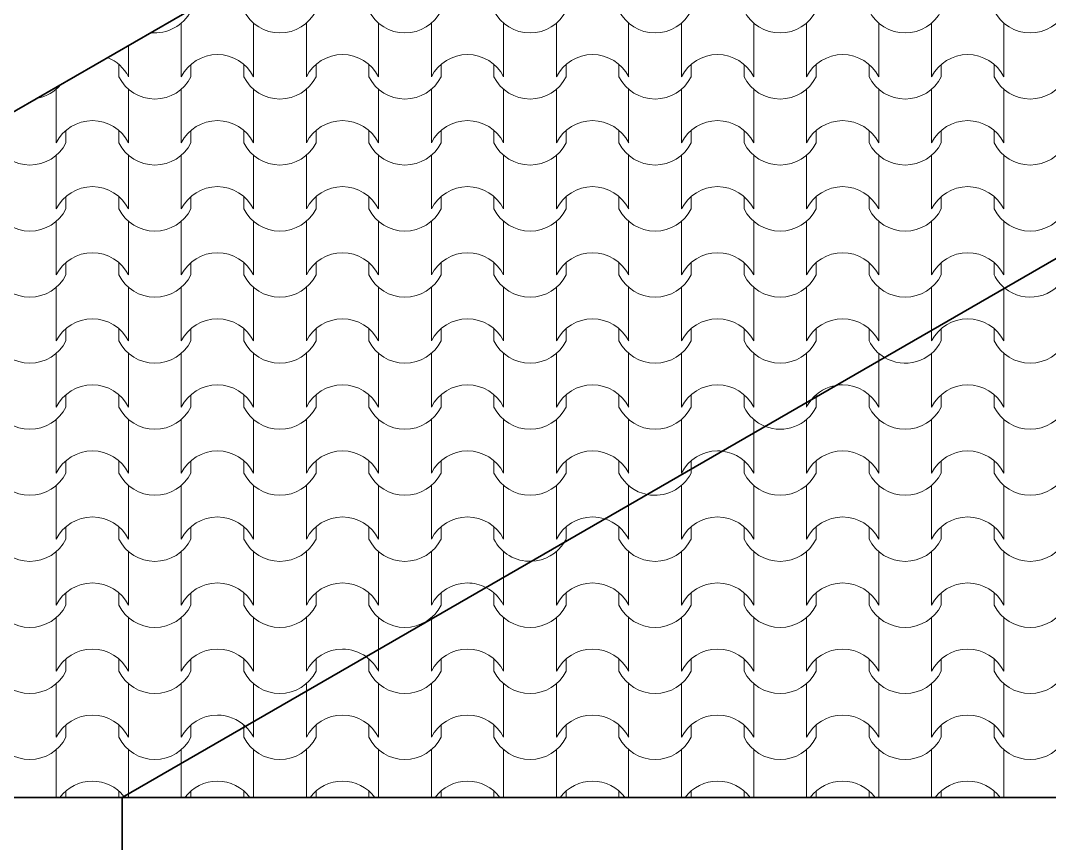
# Model space of a CAD drawing. Header units: millimetres. Extents: x 102766 to 172228, y -127504 to -81044.
# Drawn here: x 107370 to 109711, y -100577 to -98704 of the extents above; entities that cross this region are included whole.
import ezdxf

# ---------------------------------------------------------------- set-up
doc = ezdxf.new("R2010")
doc.units = ezdxf.units.MM
doc.header["$MEASUREMENT"] = 0
doc.layers.add('2D Drafting - General_Pen_No__105', color=7, linetype='Continuous', lineweight=13, true_color=0xcae6ff)
doc.layers.add('2D Drafting - General_Pen_No__82', color=7, linetype='Continuous', lineweight=20, true_color=0xaaaaaa)
doc.layers.add('Shell - Roof_Pen_No__21', color=7, linetype='Continuous', lineweight=35)

# ---------------------------------------------------------------- blocks, each defined once
blk = doc.blocks.new('*X2')
at = {"layer": '2D Drafting - General_Pen_No__82', "linetype": 'Continuous'}
for p, q in [((109606.9, -99314), (109606.9, -99372.2)), ((109606.9, -99372.2), (109606.9, -99433.1)), ((109464.7, -99405.1), (109464.7, -99433.1)), ((109584.9, -99405.1), (109584.9, -99433.1)), ((109442.7, -99408.8), (109442.7, -99433.1)), ((109442.7, -99461.5), (109442.7, -99522.5)), ((109606.9, -99461.5), (109606.9, -99522.5)), ((109322.4, -99478.2), (109322.4, -99522.5)), ((109322.4, -99522.5), (109322.4, -99583.5)), ((109442.7, -99522.5), (109442.7, -99583.5)), ((109606.9, -99522.5), (109606.9, -99583.5)), ((109180.2, -99560.3), (109180.2, -99583.5)), ((109300.4, -99555.4), (109300.4, -99583.5)), ((109464.7, -99555.4), (109464.7, -99583.5)), ((109584.9, -99555.4), (109584.9, -99583.5)), ((109158.2, -99573), (109158.2, -99583.5)), ((109158.2, -99611.9), (109158.2, -99672.8)), ((109322.4, -99611.9), (109322.4, -99672.8)), ((109442.7, -99611.9), (109442.7, -99672.8)), ((109606.9, -99611.9), (109606.9, -99672.8)), ((109038, -99642.5), (109038, -99672.8)), ((109038, -99672.8), (109038, -99733.8)), ((109158.2, -99672.8), (109158.2, -99733.8)), ((109322.4, -99672.8), (109322.4, -99733.8)), ((109442.7, -99672.8), (109442.7, -99733.8)), ((109606.9, -99672.8), (109606.9, -99733.8)), ((109016, -99705.8), (109016, -99733.8)), ((109180.2, -99705.8), (109180.2, -99733.8)), ((109300.4, -99705.8), (109300.4, -99733.8)), ((109464.7, -99705.8), (109464.7, -99733.8)), ((109584.9, -99705.8), (109584.9, -99733.8)), ((108895.7, -99724.6), (108895.7, -99733.8)), ((108873.7, -99762.2), (108873.7, -99823.2)), ((109038, -99762.2), (109038, -99823.2)), ((109158.2, -99762.2), (109158.2, -99823.2)), ((109322.4, -99762.2), (109322.4, -99823.2)), ((109442.7, -99762.2), (109442.7, -99823.2)), ((109606.9, -99762.2), (109606.9, -99823.2)), ((108753.5, -99806.7), (108753.5, -99823.2)), ((108753.5, -99823.2), (108753.5, -99884.1)), ((108873.7, -99823.2), (108873.7, -99884.1)), ((109038, -99823.2), (109038, -99884.1)), ((109158.2, -99823.2), (109158.2, -99884.1)), ((109322.4, -99823.2), (109322.4, -99884.1)), ((109442.7, -99823.2), (109442.7, -99884.1)), ((109606.9, -99823.2), (109606.9, -99884.1)), ((108731.5, -99856.1), (108731.5, -99884.1)), ((108895.7, -99856.1), (108895.7, -99884.1)), ((109016, -99856.1), (109016, -99884.1)), ((109180.2, -99856.1), (109180.2, -99884.1)), ((109300.4, -99856.1), (109300.4, -99884.1)), ((109464.7, -99856.1), (109464.7, -99884.1)), ((109584.9, -99856.1), (109584.9, -99884.1)), ((108589.2, -99912.5), (108589.2, -99973.5)), ((108753.5, -99912.5), (108753.5, -99973.5)), ((108873.7, -99912.5), (108873.7, -99973.5)), ((109038, -99912.5), (109038, -99973.5)), ((109158.2, -99912.5), (109158.2, -99973.5)), ((109322.4, -99912.5), (109322.4, -99973.5)), ((109442.7, -99912.5), (109442.7, -99973.5)), ((109606.9, -99912.5), (109606.9, -99973.5)), ((108469, -99971), (108469, -99973.5)), ((108469, -99973.5), (108469, -100034.5)), ((108589.2, -99973.5), (108589.2, -100034.5)), ((108753.5, -99973.5), (108753.5, -100034.5)), ((108873.7, -99973.5), (108873.7, -100034.5)), ((109038, -99973.5), (109038, -100034.5)), ((109158.2, -99973.5), (109158.2, -100034.5)), ((109322.4, -99973.5), (109322.4, -100034.5)), ((109442.7, -99973.5), (109442.7, -100034.5)), ((109606.9, -99973.5), (109606.9, -100034.5)), ((108447, -100006.4), (108447, -100034.5)), ((108611.2, -100006.4), (108611.2, -100034.5)), ((108731.5, -100006.4), (108731.5, -100034.5)), ((108895.7, -100006.4), (108895.7, -100034.5)), ((109016, -100006.4), (109016, -100034.5)), ((109180.2, -100006.4), (109180.2, -100034.5)), ((109300.4, -100006.4), (109300.4, -100034.5)), ((109464.7, -100006.4), (109464.7, -100034.5)), ((109584.9, -100006.4), (109584.9, -100034.5)), ((108304.8, -100065.8), (108304.8, -100123.8)), ((108469, -100062.9), (108469, -100123.8)), ((108589.2, -100062.9), (108589.2, -100123.8)), ((108753.5, -100062.9), (108753.5, -100123.8)), ((108873.7, -100062.9), (108873.7, -100123.8)), ((109038, -100062.9), (109038, -100123.8)), ((109158.2, -100062.9), (109158.2, -100123.8)), ((109322.4, -100062.9), (109322.4, -100123.8)), ((109442.7, -100062.9), (109442.7, -100123.8)), ((109606.9, -100062.9), (109606.9, -100123.8)), ((108304.8, -100123.8), (108304.8, -100184.8)), ((108469, -100123.8), (108469, -100184.8)), ((108589.2, -100123.8), (108589.2, -100184.8)), ((108753.5, -100123.8), (108753.5, -100184.8)), ((108873.7, -100123.8), (108873.7, -100184.8)), ((109038, -100123.8), (109038, -100184.8)), ((109158.2, -100123.8), (109158.2, -100184.8)), ((109322.4, -100123.8), (109322.4, -100184.8)), ((109442.7, -100123.8), (109442.7, -100184.8)), ((109606.9, -100123.8), (109606.9, -100184.8)), ((108184.5, -100135.2), (108184.5, -100184.8)), ((108162.5, -100156.8), (108162.5, -100184.8)), ((108326.8, -100156.8), (108326.8, -100184.8)), ((108447, -100156.8), (108447, -100184.8)), ((108611.2, -100156.8), (108611.2, -100184.8)), ((108731.5, -100156.8), (108731.5, -100184.8)), ((108895.7, -100156.8), (108895.7, -100184.8)), ((109016, -100156.8), (109016, -100184.8)), ((109180.2, -100156.8), (109180.2, -100184.8)), ((109300.4, -100156.8), (109300.4, -100184.8)), ((109464.7, -100156.8), (109464.7, -100184.8)), ((109584.9, -100156.8), (109584.9, -100184.8)), ((108184.5, -100213.2), (108184.5, -100274.2)), ((108304.8, -100213.2), (108304.8, -100274.2)), ((108469, -100213.2), (108469, -100274.2)), ((108589.2, -100213.2), (108589.2, -100274.2)), ((108753.5, -100213.2), (108753.5, -100274.2)), ((108873.7, -100213.2), (108873.7, -100274.2)), ((109038, -100213.2), (109038, -100274.2)), ((109158.2, -100213.2), (109158.2, -100274.2)), ((109322.4, -100213.2), (109322.4, -100274.2)), ((109442.7, -100213.2), (109442.7, -100274.2)), ((109606.9, -100213.2), (109606.9, -100274.2)), ((108020.3, -100230), (108020.3, -100274.2)), ((108020.3, -100274.2), (108020.3, -100335.1)), ((108184.5, -100274.2), (108184.5, -100335.1)), ((108304.8, -100274.2), (108304.8, -100335.1)), ((108469, -100274.2), (108469, -100335.1)), ((108589.2, -100274.2), (108589.2, -100335.1)), ((108753.5, -100274.2), (108753.5, -100335.1)), ((108873.7, -100274.2), (108873.7, -100335.1)), ((109038, -100274.2), (109038, -100335.1)), ((109158.2, -100274.2), (109158.2, -100335.1)), ((109322.4, -100274.2), (109322.4, -100335.1)), ((109442.7, -100274.2), (109442.7, -100335.1)), ((109606.9, -100274.2), (109606.9, -100335.1)), ((107878, -100312.1), (107878, -100335.1)), ((107900, -100299.4), (107900, -100335.1)), ((108042.3, -100307.1), (108042.3, -100335.1)), ((108162.5, -100307.1), (108162.5, -100335.1)), ((108326.8, -100307.1), (108326.8, -100335.1)), ((108447, -100307.1), (108447, -100335.1)), ((108611.2, -100307.1), (108611.2, -100335.1)), ((108731.5, -100307.1), (108731.5, -100335.1)), ((108895.7, -100307.1), (108895.7, -100335.1)), ((109016, -100307.1), (109016, -100335.1)), ((109180.2, -100307.1), (109180.2, -100335.1)), ((109300.4, -100307.1), (109300.4, -100335.1)), ((109464.7, -100307.1), (109464.7, -100335.1)), ((109584.9, -100307.1), (109584.9, -100335.1)), ((107900, -100363.5), (107900, -100424.5)), ((108020.3, -100363.5), (108020.3, -100424.5)), ((108184.5, -100363.5), (108184.5, -100424.5)), ((108304.8, -100363.5), (108304.8, -100424.5)), ((108469, -100363.5), (108469, -100424.5)), ((108589.2, -100363.5), (108589.2, -100424.5)), ((108753.5, -100363.5), (108753.5, -100424.5)), ((108873.7, -100363.5), (108873.7, -100424.5)), ((109038, -100363.5), (109038, -100424.5)), ((109158.2, -100363.5), (109158.2, -100424.5)), ((109322.4, -100363.5), (109322.4, -100424.5)), ((109442.7, -100363.5), (109442.7, -100424.5)), ((109606.9, -100363.5), (109606.9, -100424.5)), ((107735.8, -100394.3), (107735.8, -100424.5)), ((107735.8, -100424.5), (107735.8, -100472.1)), ((107900, -100424.5), (107900, -100472.1)), ((108020.3, -100424.5), (108020.3, -100472.1)), ((108184.5, -100424.5), (108184.5, -100472.1)), ((108304.8, -100424.5), (108304.8, -100472.1)), ((108469, -100424.5), (108469, -100472.1)), ((108589.2, -100424.5), (108589.2, -100472.1)), ((108753.5, -100424.5), (108753.5, -100472.1)), ((108873.7, -100424.5), (108873.7, -100472.1)), ((109038, -100424.5), (109038, -100472.1)), ((109158.2, -100424.5), (109158.2, -100472.1)), ((109322.4, -100424.5), (109322.4, -100472.1)), ((109442.7, -100424.5), (109442.7, -100472.1)), ((109606.9, -100424.5), (109606.9, -100472.1)), ((107757.8, -100457.4), (107757.8, -100472.1)), ((107878, -100457.4), (107878, -100472.1)), ((108042.3, -100457.4), (108042.3, -100472.1)), ((108162.5, -100457.4), (108162.5, -100472.1)), ((108326.8, -100457.4), (108326.8, -100472.1)), ((108447, -100457.4), (108447, -100472.1)), ((108611.2, -100457.4), (108611.2, -100472.1)), ((108731.5, -100457.4), (108731.5, -100472.1)), ((108895.7, -100457.4), (108895.7, -100472.1)), ((109016, -100457.4), (109016, -100472.1)), ((109180.2, -100457.4), (109180.2, -100472.1)), ((109300.4, -100457.4), (109300.4, -100472.1)), ((109464.7, -100457.4), (109464.7, -100472.1)), ((109584.9, -100457.4), (109584.9, -100472.1)), ((107615.6, -100463.7), (107615.6, -100472.1))]:
    blk.add_line(p, q, dxfattribs=at)
for centre, radius, start, end in [((109667, -99241.5), 91.9, 230.8546, 333.2956), ((109525.1, -99475.1), 92.5, 90.1705, 153.0115), ((109524.5, -99475.1), 92.5, 26.9885, 89.8295), ((109382.6, -99391.8), 91.9, 239.1453, 333.2956), ((109667, -99391.8), 91.9, 206.7044, 333.2956), ((109240.6, -99625.4), 92.5, 90.1705, 99.4064), ((109240, -99625.4), 92.5, 26.9885, 89.8295), ((109525.1, -99625.4), 92.5, 90.1705, 153.0115), ((109524.5, -99625.4), 92.5, 26.9885, 89.8295), ((109240.6, -99625.4), 92.5, 140.5936, 153.0115), ((109098.1, -99542.2), 91.9, 248.1742, 333.2956), ((109382.6, -99542.2), 91.9, 206.7044, 333.2956), ((109667, -99542.2), 91.9, 206.7044, 333.2956), ((108955.6, -99775.8), 92.5, 26.9885, 83.404), ((109240.6, -99775.8), 92.5, 90.1705, 153.0115), ((109240, -99775.8), 92.5, 26.9885, 89.8295), ((109525.1, -99775.8), 92.5, 90.1705, 153.0115), ((109524.5, -99775.8), 92.5, 26.9885, 89.8295), ((108813.6, -99692.5), 91.9, 258.511, 333.2956), ((109098.1, -99692.5), 91.9, 206.7044, 333.2956), ((109382.6, -99692.5), 91.9, 206.7044, 333.2956), ((109667, -99692.5), 91.9, 206.7044, 333.2956), ((108671.1, -99926.1), 92.5, 26.9885, 72.2677), ((108956.1, -99926.1), 92.5, 90.1705, 153.0115), ((108955.6, -99926.1), 92.5, 26.9885, 89.8295), ((109240.6, -99926.1), 92.5, 90.1705, 153.0115), ((109240, -99926.1), 92.5, 26.9885, 89.8295), ((109525.1, -99926.1), 92.5, 90.1705, 153.0115), ((109524.5, -99926.1), 92.5, 26.9885, 89.8295), ((108529.1, -99842.8), 91.9, 271.6558, 328.3442), ((108813.6, -99842.8), 91.9, 206.7044, 333.2956), ((109098.1, -99842.8), 91.9, 206.7044, 333.2956), ((109382.6, -99842.8), 91.9, 206.7044, 333.2956), ((109667, -99842.8), 91.9, 206.7044, 333.2956), ((108671.6, -100076.4), 92.5, 90.1705, 153.0115), ((108671.1, -100076.4), 92.5, 26.9885, 89.8295), ((108956.1, -100076.4), 92.5, 90.1705, 153.0115), ((108955.6, -100076.4), 92.5, 26.9885, 89.8295), ((109240.6, -100076.4), 92.5, 90.1705, 153.0115), ((109240, -100076.4), 92.5, 26.9885, 89.8295), ((109525.1, -100076.4), 92.5, 90.1705, 153.0115), ((109524.5, -100076.4), 92.5, 26.9885, 89.8295), ((108386.6, -100076.4), 92.5, 26.9885, 62.8426), ((108529.1, -99993.2), 91.9, 206.7044, 333.2956), ((108813.6, -99993.2), 91.9, 206.7044, 333.2956), ((109098.1, -99993.2), 91.9, 206.7044, 333.2956), ((109382.6, -99993.2), 91.9, 206.7044, 333.2956), ((109667, -99993.2), 91.9, 206.7044, 333.2956), ((108102.1, -100226.8), 92.5, 26.9885, 54.3349), ((108387.2, -100226.8), 92.5, 90.1705, 153.0115), ((108386.6, -100226.8), 92.5, 26.9885, 89.8295), ((108671.6, -100226.8), 92.5, 90.1705, 153.0115), ((108671.1, -100226.8), 92.5, 26.9885, 89.8295), ((108956.1, -100226.8), 92.5, 90.1705, 153.0115), ((108955.6, -100226.8), 92.5, 26.9885, 89.8295), ((109240.6, -100226.8), 92.5, 90.1705, 153.0115), ((109240, -100226.8), 92.5, 26.9885, 89.8295), ((109525.1, -100226.8), 92.5, 90.1705, 153.0115), ((109524.5, -100226.8), 92.5, 26.9885, 89.8295), ((108244.6, -100143.5), 91.9, 206.7044, 333.2956), ((108529.1, -100143.5), 91.9, 206.7044, 333.2956), ((108813.6, -100143.5), 91.9, 206.7044, 333.2956), ((109098.1, -100143.5), 91.9, 206.7044, 333.2956), ((109382.6, -100143.5), 91.9, 206.7044, 333.2956), ((109667, -100143.5), 91.9, 206.7044, 333.2956), ((108102.7, -100377.1), 92.5, 90.1705, 153.0115), ((108102.1, -100377.1), 92.5, 26.9885, 89.8295), ((108387.2, -100377.1), 92.5, 90.1705, 153.0115), ((108386.6, -100377.1), 92.5, 26.9885, 89.8295), ((108671.6, -100377.1), 92.5, 90.1705, 153.0115), ((108671.1, -100377.1), 92.5, 26.9885, 89.8295), ((108956.1, -100377.1), 92.5, 90.1705, 153.0115), ((108955.6, -100377.1), 92.5, 26.9885, 89.8295), ((109240.6, -100377.1), 92.5, 90.1705, 153.0115), ((109240, -100377.1), 92.5, 26.9885, 89.8295), ((109525.1, -100377.1), 92.5, 90.1705, 153.0115), ((109524.5, -100377.1), 92.5, 26.9885, 89.8295), ((107817.6, -100377.1), 92.5, 26.9885, 46.368), ((107960.2, -100293.8), 91.9, 206.7044, 333.2956), ((108244.6, -100293.8), 91.9, 206.7044, 333.2956), ((108529.1, -100293.8), 91.9, 206.7044, 333.2956), ((108813.6, -100293.8), 91.9, 206.7044, 333.2956), ((109098.1, -100293.8), 91.9, 206.7044, 333.2956), ((109382.6, -100293.8), 91.9, 206.7044, 333.2956), ((109667, -100293.8), 91.9, 206.7044, 333.2956), ((107818.2, -100527.4), 92.5, 90.1705, 143.2548), ((107817.6, -100527.4), 92.5, 36.7452, 89.8295), ((108102.7, -100527.4), 92.5, 90.1705, 143.2548), ((108102.1, -100527.4), 92.5, 36.7452, 89.8295), ((108387.2, -100527.4), 92.5, 90.1705, 143.2548), ((108386.6, -100527.4), 92.5, 36.7452, 89.8295), ((108671.6, -100527.4), 92.5, 90.1705, 143.2548), ((108671.1, -100527.4), 92.5, 36.7452, 89.8295), ((108956.1, -100527.4), 92.5, 90.1705, 143.2548), ((108955.6, -100527.4), 92.5, 36.7452, 89.8295), ((109240.6, -100527.4), 92.5, 90.1705, 143.2548), ((109240, -100527.4), 92.5, 36.7452, 89.8295), ((109525.1, -100527.4), 92.5, 90.1705, 143.2548), ((109524.5, -100527.4), 92.5, 36.7452, 89.8295), ((107533.2, -100527.4), 92.5, 36.7452, 38.7163)]:
    blk.add_arc(centre, radius, start, end, dxfattribs=at)
blk = doc.blocks.new('Fill_1')
at = {"layer": '2D Drafting - General_Pen_No__105', "linetype": 'Continuous'}
for p, q in [((110450.8, -98826.8), (107601, -100472.1)), ((107601, -100472.1), (113300.6, -100472.1))]:
    blk.add_line(p, q, dxfattribs=at)
at = {"layer": '2D Drafting - General_Pen_No__82', "linetype": 'Continuous'}
blk.add_blockref('*X2', (0, 0), dxfattribs=at)
blk = doc.blocks.new('*X4')
at = {"layer": '2D Drafting - General_Pen_No__82', "linetype": 'Continuous'}
for p, q in [((107735.8, -98709.8), (107735.8, -98770.8)), ((107900, -98709.8), (107900, -98770.8)), ((108020.3, -98709.8), (108020.3, -98770.8)), ((108184.5, -98709.8), (108184.5, -98770.8)), ((108304.8, -98709.8), (108304.8, -98770.8)), ((108469, -98709.8), (108469, -98770.8)), ((108589.2, -98709.8), (108589.2, -98770.8)), ((108753.5, -98709.8), (108753.5, -98770.8)), ((108873.7, -98709.8), (108873.7, -98770.8)), ((109038, -98709.8), (109038, -98770.8)), ((109158.2, -98709.8), (109158.2, -98770.8)), ((109322.4, -98709.8), (109322.4, -98770.8)), ((109442.7, -98709.8), (109442.7, -98770.8)), ((109606.9, -98709.8), (109606.9, -98770.8)), ((107615.6, -98760.8), (107615.6, -98770.8)), ((107615.6, -98770.8), (107615.6, -98831.8)), ((107735.8, -98770.8), (107735.8, -98831.8)), ((107900, -98770.8), (107900, -98831.8)), ((108020.3, -98770.8), (108020.3, -98831.8)), ((108184.5, -98770.8), (108184.5, -98831.8)), ((108304.8, -98770.8), (108304.8, -98831.8)), ((108469, -98770.8), (108469, -98831.8)), ((108589.2, -98770.8), (108589.2, -98831.8)), ((108753.5, -98770.8), (108753.5, -98831.8)), ((108873.7, -98770.8), (108873.7, -98831.8)), ((109038, -98770.8), (109038, -98831.8)), ((109158.2, -98770.8), (109158.2, -98831.8)), ((109322.4, -98770.8), (109322.4, -98831.8)), ((109442.7, -98770.8), (109442.7, -98831.8)), ((109606.9, -98770.8), (109606.9, -98831.8)), ((107593.6, -98803.8), (107593.6, -98831.8)), ((107757.8, -98803.8), (107757.8, -98831.8)), ((107878, -98803.8), (107878, -98831.8)), ((108042.3, -98803.8), (108042.3, -98831.8)), ((108162.5, -98803.8), (108162.5, -98831.8)), ((108326.8, -98803.8), (108326.8, -98831.8)), ((108447, -98803.8), (108447, -98831.8)), ((108611.2, -98803.8), (108611.2, -98831.8)), ((108731.5, -98803.8), (108731.5, -98831.8)), ((108895.7, -98803.8), (108895.7, -98831.8)), ((109016, -98803.8), (109016, -98831.8)), ((109180.2, -98803.8), (109180.2, -98831.8)), ((109300.4, -98803.8), (109300.4, -98831.8)), ((109464.7, -98803.8), (109464.7, -98831.8)), ((109584.9, -98803.8), (109584.9, -98831.8)), ((107451.3, -98860.2), (107451.3, -98921.1)), ((107615.6, -98860.2), (107615.6, -98921.1)), ((107735.8, -98860.2), (107735.8, -98921.1)), ((107900, -98860.2), (107900, -98921.1)), ((108020.3, -98860.2), (108020.3, -98921.1)), ((108184.5, -98860.2), (108184.5, -98921.1)), ((108304.8, -98860.2), (108304.8, -98921.1)), ((108469, -98860.2), (108469, -98921.1)), ((108589.2, -98860.2), (108589.2, -98921.1)), ((108753.5, -98860.2), (108753.5, -98921.1)), ((108873.7, -98860.2), (108873.7, -98921.1)), ((109038, -98860.2), (109038, -98921.1)), ((109158.2, -98860.2), (109158.2, -98921.1)), ((109322.4, -98860.2), (109322.4, -98921.1)), ((109442.7, -98860.2), (109442.7, -98921.1)), ((109606.9, -98860.2), (109606.9, -98921.1)), ((107451.3, -98921.1), (107451.3, -98982.1)), ((107615.6, -98921.1), (107615.6, -98982.1)), ((107735.8, -98921.1), (107735.8, -98982.1)), ((107900, -98921.1), (107900, -98982.1)), ((108020.3, -98921.1), (108020.3, -98982.1)), ((108184.5, -98921.1), (108184.5, -98982.1)), ((108304.8, -98921.1), (108304.8, -98982.1)), ((108469, -98921.1), (108469, -98982.1)), ((108589.2, -98921.1), (108589.2, -98982.1)), ((108753.5, -98921.1), (108753.5, -98982.1)), ((108873.7, -98921.1), (108873.7, -98982.1)), ((109038, -98921.1), (109038, -98982.1)), ((109158.2, -98921.1), (109158.2, -98982.1)), ((109322.4, -98921.1), (109322.4, -98982.1)), ((109442.7, -98921.1), (109442.7, -98982.1)), ((109606.9, -98921.1), (109606.9, -98982.1)), ((107473.3, -98954.1), (107473.3, -98982.1)), ((107593.6, -98954.1), (107593.6, -98982.1)), ((107757.8, -98954.1), (107757.8, -98982.1)), ((107878, -98954.1), (107878, -98982.1)), ((108042.3, -98954.1), (108042.3, -98982.1)), ((108162.5, -98954.1), (108162.5, -98982.1)), ((108326.8, -98954.1), (108326.8, -98982.1)), ((108447, -98954.1), (108447, -98982.1)), ((108611.2, -98954.1), (108611.2, -98982.1)), ((108731.5, -98954.1), (108731.5, -98982.1)), ((108895.7, -98954.1), (108895.7, -98982.1)), ((109016, -98954.1), (109016, -98982.1)), ((109180.2, -98954.1), (109180.2, -98982.1)), ((109300.4, -98954.1), (109300.4, -98982.1)), ((109464.7, -98954.1), (109464.7, -98982.1)), ((109584.9, -98954.1), (109584.9, -98982.1)), ((107451.3, -99010.5), (107451.3, -99071.5)), ((107615.6, -99010.5), (107615.6, -99071.5)), ((107735.8, -99010.5), (107735.8, -99071.5)), ((107900, -99010.5), (107900, -99071.5)), ((108020.3, -99010.5), (108020.3, -99071.5)), ((108184.5, -99010.5), (108184.5, -99071.5)), ((108304.8, -99010.5), (108304.8, -99071.5)), ((108469, -99010.5), (108469, -99071.5)), ((108589.2, -99010.5), (108589.2, -99071.5)), ((108753.5, -99010.5), (108753.5, -99071.5)), ((108873.7, -99010.5), (108873.7, -99071.5)), ((109038, -99010.5), (109038, -99071.5)), ((109158.2, -99010.5), (109158.2, -99071.5)), ((109322.4, -99010.5), (109322.4, -99071.5)), ((109442.7, -99010.5), (109442.7, -99071.5)), ((109606.9, -99010.5), (109606.9, -99071.5)), ((107451.3, -99071.5), (107451.3, -99132.5)), ((107615.6, -99071.5), (107615.6, -99132.5)), ((107735.8, -99071.5), (107735.8, -99132.5)), ((107900, -99071.5), (107900, -99132.5)), ((108020.3, -99071.5), (108020.3, -99132.5)), ((108184.5, -99071.5), (108184.5, -99132.5)), ((108304.8, -99071.5), (108304.8, -99132.5)), ((108469, -99071.5), (108469, -99132.5)), ((108589.2, -99071.5), (108589.2, -99132.5)), ((108753.5, -99071.5), (108753.5, -99132.5)), ((108873.7, -99071.5), (108873.7, -99132.5)), ((109038, -99071.5), (109038, -99132.5)), ((109158.2, -99071.5), (109158.2, -99132.5)), ((109322.4, -99071.5), (109322.4, -99132.5)), ((109442.7, -99071.5), (109442.7, -99132.5)), ((109606.9, -99071.5), (109606.9, -99132.5)), ((107473.3, -99104.4), (107473.3, -99132.5)), ((107593.6, -99104.4), (107593.6, -99132.5)), ((107757.8, -99104.4), (107757.8, -99132.5)), ((107878, -99104.4), (107878, -99132.5)), ((108042.3, -99104.4), (108042.3, -99132.5)), ((108162.5, -99104.4), (108162.5, -99132.5)), ((108326.8, -99104.4), (108326.8, -99132.5)), ((108447, -99104.4), (108447, -99132.5)), ((108611.2, -99104.4), (108611.2, -99132.5)), ((108731.5, -99104.4), (108731.5, -99132.5)), ((108895.7, -99104.4), (108895.7, -99132.5)), ((109016, -99104.4), (109016, -99132.5)), ((109180.2, -99104.4), (109180.2, -99132.5)), ((109300.4, -99104.4), (109300.4, -99132.5)), ((109464.7, -99104.4), (109464.7, -99132.5)), ((109584.9, -99104.4), (109584.9, -99132.5)), ((107451.3, -99160.9), (107451.3, -99221.8)), ((107615.6, -99160.9), (107615.6, -99221.8)), ((107735.8, -99160.9), (107735.8, -99221.8)), ((107900, -99160.9), (107900, -99221.8)), ((108020.3, -99160.9), (108020.3, -99221.8)), ((108184.5, -99160.9), (108184.5, -99221.8)), ((108304.8, -99160.9), (108304.8, -99221.8)), ((108469, -99160.9), (108469, -99221.8)), ((108589.2, -99160.9), (108589.2, -99221.8)), ((108753.5, -99160.9), (108753.5, -99221.8)), ((108873.7, -99160.9), (108873.7, -99221.8)), ((109038, -99160.9), (109038, -99221.8)), ((109158.2, -99160.9), (109158.2, -99221.8)), ((109322.4, -99160.9), (109322.4, -99221.8)), ((109442.7, -99160.9), (109442.7, -99221.8)), ((109606.9, -99160.9), (109606.9, -99221.8)), ((107451.3, -99221.8), (107451.3, -99282.8)), ((107615.6, -99221.8), (107615.6, -99282.8)), ((107735.8, -99221.8), (107735.8, -99282.8)), ((107900, -99221.8), (107900, -99282.8)), ((108020.3, -99221.8), (108020.3, -99282.8)), ((108184.5, -99221.8), (108184.5, -99282.8)), ((108304.8, -99221.8), (108304.8, -99282.8)), ((108469, -99221.8), (108469, -99282.8)), ((108589.2, -99221.8), (108589.2, -99282.8)), ((108753.5, -99221.8), (108753.5, -99282.8)), ((108873.7, -99221.8), (108873.7, -99282.8)), ((109038, -99221.8), (109038, -99282.8)), ((109158.2, -99221.8), (109158.2, -99282.8)), ((109322.4, -99221.8), (109322.4, -99282.8)), ((109442.7, -99221.8), (109442.7, -99282.8)), ((109606.9, -99221.8), (109606.9, -99282.8)), ((107473.3, -99254.8), (107473.3, -99282.8)), ((107593.6, -99254.8), (107593.6, -99282.8)), ((107757.8, -99254.8), (107757.8, -99282.8)), ((107878, -99254.8), (107878, -99282.8)), ((108042.3, -99254.8), (108042.3, -99282.8)), ((108162.5, -99254.8), (108162.5, -99282.8)), ((108326.8, -99254.8), (108326.8, -99282.8)), ((108447, -99254.8), (108447, -99282.8)), ((108611.2, -99254.8), (108611.2, -99282.8)), ((108731.5, -99254.8), (108731.5, -99282.8)), ((108895.7, -99254.8), (108895.7, -99282.8)), ((109016, -99254.8), (109016, -99282.8)), ((109180.2, -99254.8), (109180.2, -99282.8)), ((109300.4, -99254.8), (109300.4, -99282.8)), ((109464.7, -99254.8), (109464.7, -99282.8)), ((109584.9, -99254.8), (109584.9, -99282.8)), ((107451.3, -99311.2), (107451.3, -99372.2)), ((107615.6, -99311.2), (107615.6, -99372.2)), ((107735.8, -99311.2), (107735.8, -99372.2)), ((107900, -99311.2), (107900, -99372.2)), ((108020.3, -99311.2), (108020.3, -99372.2)), ((108184.5, -99311.2), (108184.5, -99372.2)), ((108304.8, -99311.2), (108304.8, -99372.2)), ((108469, -99311.2), (108469, -99372.2)), ((108589.2, -99311.2), (108589.2, -99372.2)), ((108753.5, -99311.2), (108753.5, -99372.2)), ((108873.7, -99311.2), (108873.7, -99372.2)), ((109038, -99311.2), (109038, -99372.2)), ((109158.2, -99311.2), (109158.2, -99372.2)), ((109322.4, -99311.2), (109322.4, -99372.2)), ((109442.7, -99311.2), (109442.7, -99372.2)), ((109606.9, -99311.2), (109606.9, -99314)), ((107451.3, -99372.2), (107451.3, -99433.1)), ((107615.6, -99372.2), (107615.6, -99433.1)), ((107735.8, -99372.2), (107735.8, -99433.1)), ((107900, -99372.2), (107900, -99433.1)), ((108020.3, -99372.2), (108020.3, -99433.1)), ((108184.5, -99372.2), (108184.5, -99433.1)), ((108304.8, -99372.2), (108304.8, -99433.1)), ((108469, -99372.2), (108469, -99433.1)), ((108589.2, -99372.2), (108589.2, -99433.1)), ((108753.5, -99372.2), (108753.5, -99433.1)), ((108873.7, -99372.2), (108873.7, -99433.1)), ((109038, -99372.2), (109038, -99433.1)), ((109158.2, -99372.2), (109158.2, -99433.1)), ((109322.4, -99372.2), (109322.4, -99433.1)), ((109442.7, -99372.2), (109442.7, -99408.8)), ((107473.3, -99405.1), (107473.3, -99433.1)), ((107593.6, -99405.1), (107593.6, -99433.1)), ((107757.8, -99405.1), (107757.8, -99433.1)), ((107878, -99405.1), (107878, -99433.1)), ((108042.3, -99405.1), (108042.3, -99433.1)), ((108162.5, -99405.1), (108162.5, -99433.1)), ((108326.8, -99405.1), (108326.8, -99433.1)), ((108447, -99405.1), (108447, -99433.1)), ((108611.2, -99405.1), (108611.2, -99433.1)), ((108731.5, -99405.1), (108731.5, -99433.1)), ((108895.7, -99405.1), (108895.7, -99433.1)), ((109016, -99405.1), (109016, -99433.1)), ((109180.2, -99405.1), (109180.2, -99433.1)), ((109300.4, -99405.1), (109300.4, -99433.1)), ((107451.3, -99461.5), (107451.3, -99522.5)), ((107615.6, -99461.5), (107615.6, -99522.5)), ((107735.8, -99461.5), (107735.8, -99522.5)), ((107900, -99461.5), (107900, -99522.5)), ((108020.3, -99461.5), (108020.3, -99522.5)), ((108184.5, -99461.5), (108184.5, -99522.5)), ((108304.8, -99461.5), (108304.8, -99522.5)), ((108469, -99461.5), (108469, -99522.5)), ((108589.2, -99461.5), (108589.2, -99522.5)), ((108753.5, -99461.5), (108753.5, -99522.5)), ((108873.7, -99461.5), (108873.7, -99522.5)), ((109038, -99461.5), (109038, -99522.5)), ((109158.2, -99461.5), (109158.2, -99522.5)), ((109322.4, -99461.5), (109322.4, -99478.2)), ((107451.3, -99522.5), (107451.3, -99583.5)), ((107615.6, -99522.5), (107615.6, -99583.5)), ((107735.8, -99522.5), (107735.8, -99583.5)), ((107900, -99522.5), (107900, -99583.5)), ((108020.3, -99522.5), (108020.3, -99583.5)), ((108184.5, -99522.5), (108184.5, -99583.5)), ((108304.8, -99522.5), (108304.8, -99583.5)), ((108469, -99522.5), (108469, -99583.5)), ((108589.2, -99522.5), (108589.2, -99583.5)), ((108753.5, -99522.5), (108753.5, -99583.5)), ((108873.7, -99522.5), (108873.7, -99583.5)), ((109038, -99522.5), (109038, -99583.5)), ((109158.2, -99522.5), (109158.2, -99573)), ((107473.3, -99555.4), (107473.3, -99583.5)), ((107593.6, -99555.4), (107593.6, -99583.5)), ((107757.8, -99555.4), (107757.8, -99583.5)), ((107878, -99555.4), (107878, -99583.5)), ((108042.3, -99555.4), (108042.3, -99583.5)), ((108162.5, -99555.4), (108162.5, -99583.5)), ((108326.8, -99555.4), (108326.8, -99583.5)), ((108447, -99555.4), (108447, -99583.5)), ((108611.2, -99555.4), (108611.2, -99583.5)), ((108731.5, -99555.4), (108731.5, -99583.5)), ((108895.7, -99555.4), (108895.7, -99583.5)), ((109016, -99555.4), (109016, -99583.5)), ((109180.2, -99555.4), (109180.2, -99560.3)), ((107451.3, -99611.9), (107451.3, -99672.8)), ((107615.6, -99611.9), (107615.6, -99672.8)), ((107735.8, -99611.9), (107735.8, -99672.8)), ((107900, -99611.9), (107900, -99672.8)), ((108020.3, -99611.9), (108020.3, -99672.8)), ((108184.5, -99611.9), (108184.5, -99672.8)), ((108304.8, -99611.9), (108304.8, -99672.8)), ((108469, -99611.9), (108469, -99672.8)), ((108589.2, -99611.9), (108589.2, -99672.8)), ((108753.5, -99611.9), (108753.5, -99672.8)), ((108873.7, -99611.9), (108873.7, -99672.8)), ((109038, -99611.9), (109038, -99642.5)), ((107451.3, -99672.8), (107451.3, -99733.8)), ((107615.6, -99672.8), (107615.6, -99733.8)), ((107735.8, -99672.8), (107735.8, -99733.8)), ((107900, -99672.8), (107900, -99733.8)), ((108020.3, -99672.8), (108020.3, -99733.8)), ((108184.5, -99672.8), (108184.5, -99733.8)), ((108304.8, -99672.8), (108304.8, -99733.8)), ((108469, -99672.8), (108469, -99733.8)), ((108589.2, -99672.8), (108589.2, -99733.8)), ((108753.5, -99672.8), (108753.5, -99733.8)), ((108873.7, -99672.8), (108873.7, -99733.8)), ((107473.3, -99705.8), (107473.3, -99733.8)), ((107593.6, -99705.8), (107593.6, -99733.8)), ((107757.8, -99705.8), (107757.8, -99733.8)), ((107878, -99705.8), (107878, -99733.8)), ((108042.3, -99705.8), (108042.3, -99733.8)), ((108162.5, -99705.8), (108162.5, -99733.8)), ((108326.8, -99705.8), (108326.8, -99733.8)), ((108447, -99705.8), (108447, -99733.8)), ((108611.2, -99705.8), (108611.2, -99733.8)), ((108731.5, -99705.8), (108731.5, -99733.8)), ((108895.7, -99705.8), (108895.7, -99724.6)), ((107451.3, -99762.2), (107451.3, -99823.2)), ((107615.6, -99762.2), (107615.6, -99823.2)), ((107735.8, -99762.2), (107735.8, -99823.2)), ((107900, -99762.2), (107900, -99823.2)), ((108020.3, -99762.2), (108020.3, -99823.2)), ((108184.5, -99762.2), (108184.5, -99823.2)), ((108304.8, -99762.2), (108304.8, -99823.2)), ((108469, -99762.2), (108469, -99823.2)), ((108589.2, -99762.2), (108589.2, -99823.2)), ((108753.5, -99762.2), (108753.5, -99806.7)), ((107451.3, -99823.2), (107451.3, -99884.1)), ((107615.6, -99823.2), (107615.6, -99884.1)), ((107735.8, -99823.2), (107735.8, -99884.1)), ((107900, -99823.2), (107900, -99884.1)), ((108020.3, -99823.2), (108020.3, -99884.1)), ((108184.5, -99823.2), (108184.5, -99884.1)), ((108304.8, -99823.2), (108304.8, -99884.1)), ((108469, -99823.2), (108469, -99884.1)), ((108589.2, -99823.2), (108589.2, -99884.1)), ((107473.3, -99856.1), (107473.3, -99884.1)), ((107593.6, -99856.1), (107593.6, -99884.1)), ((107757.8, -99856.1), (107757.8, -99884.1)), ((107878, -99856.1), (107878, -99884.1)), ((108042.3, -99856.1), (108042.3, -99884.1)), ((108162.5, -99856.1), (108162.5, -99884.1)), ((108326.8, -99856.1), (108326.8, -99884.1)), ((108447, -99856.1), (108447, -99884.1)), ((108611.2, -99856.1), (108611.2, -99884.1)), ((107451.3, -99912.5), (107451.3, -99973.5)), ((107615.6, -99912.5), (107615.6, -99973.5)), ((107735.8, -99912.5), (107735.8, -99973.5)), ((107900, -99912.5), (107900, -99973.5)), ((108020.3, -99912.5), (108020.3, -99973.5)), ((108184.5, -99912.5), (108184.5, -99973.5)), ((108304.8, -99912.5), (108304.8, -99973.5)), ((108469, -99912.5), (108469, -99971)), ((107451.3, -99973.5), (107451.3, -100034.5)), ((107615.6, -99973.5), (107615.6, -100034.5)), ((107735.8, -99973.5), (107735.8, -100034.5)), ((107900, -99973.5), (107900, -100034.5)), ((108020.3, -99973.5), (108020.3, -100034.5)), ((108184.5, -99973.5), (108184.5, -100034.5)), ((108304.8, -99973.5), (108304.8, -100034.5)), ((107473.3, -100006.4), (107473.3, -100034.5)), ((107593.6, -100006.4), (107593.6, -100034.5)), ((107757.8, -100006.4), (107757.8, -100034.5)), ((107878, -100006.4), (107878, -100034.5)), ((108042.3, -100006.4), (108042.3, -100034.5)), ((108162.5, -100006.4), (108162.5, -100034.5)), ((108326.8, -100006.4), (108326.8, -100034.5)), ((107451.3, -100062.9), (107451.3, -100123.8)), ((107615.6, -100062.9), (107615.6, -100123.8)), ((107735.8, -100062.9), (107735.8, -100123.8)), ((107900, -100062.9), (107900, -100123.8)), ((108020.3, -100062.9), (108020.3, -100123.8)), ((108184.5, -100062.9), (108184.5, -100123.8)), ((108304.8, -100062.9), (108304.8, -100065.8)), ((107451.3, -100123.8), (107451.3, -100184.8)), ((107615.6, -100123.8), (107615.6, -100184.8)), ((107735.8, -100123.8), (107735.8, -100184.8)), ((107900, -100123.8), (107900, -100184.8)), ((108020.3, -100123.8), (108020.3, -100184.8)), ((108184.5, -100123.8), (108184.5, -100135.2)), ((107473.3, -100156.8), (107473.3, -100184.8)), ((107593.6, -100156.8), (107593.6, -100184.8)), ((107757.8, -100156.8), (107757.8, -100184.8)), ((107878, -100156.8), (107878, -100184.8)), ((108042.3, -100156.8), (108042.3, -100184.8)), ((107451.3, -100213.2), (107451.3, -100274.2)), ((107615.6, -100213.2), (107615.6, -100274.2)), ((107735.8, -100213.2), (107735.8, -100274.2)), ((107900, -100213.2), (107900, -100274.2)), ((108020.3, -100213.2), (108020.3, -100230)), ((107451.3, -100274.2), (107451.3, -100335.1)), ((107615.6, -100274.2), (107615.6, -100335.1)), ((107735.8, -100274.2), (107735.8, -100335.1)), ((107900, -100274.2), (107900, -100299.4)), ((107473.3, -100307.1), (107473.3, -100335.1)), ((107593.6, -100307.1), (107593.6, -100335.1)), ((107757.8, -100307.1), (107757.8, -100335.1)), ((107878, -100307.1), (107878, -100312.1)), ((107451.3, -100363.5), (107451.3, -100424.5)), ((107615.6, -100363.5), (107615.6, -100424.5)), ((107735.8, -100363.5), (107735.8, -100394.3)), ((107451.3, -100424.5), (107451.3, -100472.1)), ((107615.6, -100424.5), (107615.6, -100463.7)), ((107473.3, -100457.4), (107473.3, -100472.1)), ((107593.6, -100457.4), (107593.6, -100472.1))]:
    blk.add_line(p, q, dxfattribs=at)
for centre, radius, start, end in [((107675.7, -98640.1), 91.9, 264.043, 333.2956), ((107960.2, -98640.1), 91.9, 206.7044, 333.2956), ((108244.6, -98640.1), 91.9, 206.7044, 333.2956), ((108529.1, -98640.1), 91.9, 206.7044, 333.2956), ((108813.6, -98640.1), 91.9, 206.7044, 333.2956), ((109098.1, -98640.1), 91.9, 206.7044, 333.2956), ((109382.6, -98640.1), 91.9, 206.7044, 333.2956), ((109667, -98640.1), 91.9, 206.7044, 333.2956), ((107533.2, -98873.7), 92.5, 26.9885, 67.7758), ((107818.2, -98873.7), 92.5, 90.1705, 153.0115), ((107817.6, -98873.7), 92.5, 26.9885, 89.8295), ((108102.7, -98873.7), 92.5, 90.1705, 153.0115), ((108102.1, -98873.7), 92.5, 26.9885, 89.8295), ((108387.2, -98873.7), 92.5, 90.1705, 153.0115), ((108386.6, -98873.7), 92.5, 26.9885, 89.8295), ((108671.6, -98873.7), 92.5, 90.1705, 153.0115), ((108671.1, -98873.7), 92.5, 26.9885, 89.8295), ((108956.1, -98873.7), 92.5, 90.1705, 153.0115), ((108955.6, -98873.7), 92.5, 26.9885, 89.8295), ((109240.6, -98873.7), 92.5, 90.1705, 153.0115), ((109240, -98873.7), 92.5, 26.9885, 89.8295), ((109525.1, -98873.7), 92.5, 90.1705, 153.0115), ((109524.5, -98873.7), 92.5, 26.9885, 89.8295), ((107675.7, -98790.5), 91.9, 206.7044, 333.2956), ((107960.2, -98790.5), 91.9, 206.7044, 333.2956), ((108244.6, -98790.5), 91.9, 206.7044, 333.2956), ((108529.1, -98790.5), 91.9, 206.7044, 333.2956), ((108813.6, -98790.5), 91.9, 206.7044, 333.2956), ((109098.1, -98790.5), 91.9, 206.7044, 333.2956), ((109382.6, -98790.5), 91.9, 206.7044, 333.2956), ((109667, -98790.5), 91.9, 206.7044, 333.2956), ((107391.2, -98790.5), 91.9, 280.1335, 319.8665), ((107533.7, -99024.1), 92.5, 90.1705, 153.0115), ((107533.2, -99024.1), 92.5, 26.9885, 89.8295), ((107818.2, -99024.1), 92.5, 90.1705, 153.0115), ((107817.6, -99024.1), 92.5, 26.9885, 89.8295), ((108102.7, -99024.1), 92.5, 90.1705, 153.0115), ((108102.1, -99024.1), 92.5, 26.9885, 89.8295), ((108387.2, -99024.1), 92.5, 90.1705, 153.0115), ((108386.6, -99024.1), 92.5, 26.9885, 89.8295), ((108671.6, -99024.1), 92.5, 90.1705, 153.0115), ((108671.1, -99024.1), 92.5, 26.9885, 89.8295), ((108956.1, -99024.1), 92.5, 90.1705, 153.0115), ((108955.6, -99024.1), 92.5, 26.9885, 89.8295), ((109240.6, -99024.1), 92.5, 90.1705, 153.0115), ((109240, -99024.1), 92.5, 26.9885, 89.8295), ((109525.1, -99024.1), 92.5, 90.1705, 153.0115), ((109524.5, -99024.1), 92.5, 26.9885, 89.8295), ((107391.2, -98940.8), 91.9, 206.7044, 333.2956), ((107675.7, -98940.8), 91.9, 206.7044, 333.2956), ((107960.2, -98940.8), 91.9, 206.7044, 333.2956), ((108244.6, -98940.8), 91.9, 206.7044, 333.2956), ((108529.1, -98940.8), 91.9, 206.7044, 333.2956), ((108813.6, -98940.8), 91.9, 206.7044, 333.2956), ((109098.1, -98940.8), 91.9, 206.7044, 333.2956), ((109382.6, -98940.8), 91.9, 206.7044, 333.2956), ((109667, -98940.8), 91.9, 206.7044, 333.2956), ((107533.7, -99174.4), 92.5, 90.1705, 153.0115), ((107533.2, -99174.4), 92.5, 26.9885, 89.8295), ((107818.2, -99174.4), 92.5, 90.1705, 153.0115), ((107817.6, -99174.4), 92.5, 26.9885, 89.8295), ((108102.7, -99174.4), 92.5, 90.1705, 153.0115), ((108102.1, -99174.4), 92.5, 26.9885, 89.8295), ((108387.2, -99174.4), 92.5, 90.1705, 153.0115), ((108386.6, -99174.4), 92.5, 26.9885, 89.8295), ((108671.6, -99174.4), 92.5, 90.1705, 153.0115), ((108671.1, -99174.4), 92.5, 26.9885, 89.8295), ((108956.1, -99174.4), 92.5, 90.1705, 153.0115), ((108955.6, -99174.4), 92.5, 26.9885, 89.8295), ((109240.6, -99174.4), 92.5, 90.1705, 153.0115), ((109240, -99174.4), 92.5, 26.9885, 89.8295), ((109525.1, -99174.4), 92.5, 90.1705, 153.0115), ((109524.5, -99174.4), 92.5, 26.9885, 89.8295), ((107391.2, -99091.1), 91.9, 206.7044, 333.2956), ((107675.7, -99091.1), 91.9, 206.7044, 333.2956), ((107960.2, -99091.1), 91.9, 206.7044, 333.2956), ((108244.6, -99091.1), 91.9, 206.7044, 333.2956), ((108529.1, -99091.1), 91.9, 206.7044, 333.2956), ((108813.6, -99091.1), 91.9, 206.7044, 333.2956), ((109098.1, -99091.1), 91.9, 206.7044, 333.2956), ((109382.6, -99091.1), 91.9, 206.7044, 333.2956), ((109667, -99091.1), 91.9, 206.7044, 333.2956), ((107533.7, -99324.8), 92.5, 90.1705, 153.0115), ((107533.2, -99324.8), 92.5, 26.9885, 89.8295), ((107818.2, -99324.8), 92.5, 90.1705, 153.0115), ((107817.6, -99324.8), 92.5, 26.9885, 89.8295), ((108102.7, -99324.8), 92.5, 90.1705, 153.0115), ((108102.1, -99324.8), 92.5, 26.9885, 89.8295), ((108387.2, -99324.8), 92.5, 90.1705, 153.0115), ((108386.6, -99324.8), 92.5, 26.9885, 89.8295), ((108671.6, -99324.8), 92.5, 90.1705, 153.0115), ((108671.1, -99324.8), 92.5, 26.9885, 89.8295), ((108956.1, -99324.8), 92.5, 90.1705, 153.0115), ((108955.6, -99324.8), 92.5, 26.9885, 89.8295), ((109240.6, -99324.8), 92.5, 90.1705, 153.0115), ((109240, -99324.8), 92.5, 26.9885, 89.8295), ((109525.1, -99324.8), 92.5, 90.1705, 153.0115), ((109524.5, -99324.8), 92.5, 26.9885, 89.8295), ((107391.2, -99241.5), 91.9, 206.7044, 333.2956), ((107675.7, -99241.5), 91.9, 206.7044, 333.2956), ((107960.2, -99241.5), 91.9, 206.7044, 333.2956), ((108244.6, -99241.5), 91.9, 206.7044, 333.2956), ((108529.1, -99241.5), 91.9, 206.7044, 333.2956), ((108813.6, -99241.5), 91.9, 206.7044, 333.2956), ((109098.1, -99241.5), 91.9, 206.7044, 333.2956), ((109382.6, -99241.5), 91.9, 206.7044, 333.2956), ((109667, -99241.5), 91.9, 206.7044, 230.8546), ((107533.7, -99475.1), 92.5, 90.1705, 153.0115), ((107533.2, -99475.1), 92.5, 26.9885, 89.8295), ((107818.2, -99475.1), 92.5, 90.1705, 153.0115), ((107817.6, -99475.1), 92.5, 26.9885, 89.8295), ((108102.7, -99475.1), 92.5, 90.1705, 153.0115), ((108102.1, -99475.1), 92.5, 26.9885, 89.8295), ((108387.2, -99475.1), 92.5, 90.1705, 153.0115), ((108386.6, -99475.1), 92.5, 26.9885, 89.8295), ((108671.6, -99475.1), 92.5, 90.1705, 153.0115), ((108671.1, -99475.1), 92.5, 26.9885, 89.8295), ((108956.1, -99475.1), 92.5, 90.1705, 153.0115), ((108955.6, -99475.1), 92.5, 26.9885, 89.8295), ((109240.6, -99475.1), 92.5, 90.1705, 153.0115), ((109240, -99475.1), 92.5, 26.9885, 89.8295), ((107391.2, -99391.8), 91.9, 206.7044, 333.2956), ((107675.7, -99391.8), 91.9, 206.7044, 333.2956), ((107960.2, -99391.8), 91.9, 206.7044, 333.2956), ((108244.6, -99391.8), 91.9, 206.7044, 333.2956), ((108529.1, -99391.8), 91.9, 206.7044, 333.2956), ((108813.6, -99391.8), 91.9, 206.7044, 333.2956), ((109098.1, -99391.8), 91.9, 206.7044, 333.2956), ((109382.6, -99391.8), 91.9, 206.7044, 239.1453), ((107533.7, -99625.4), 92.5, 90.1705, 153.0115), ((107533.2, -99625.4), 92.5, 26.9885, 89.8295), ((107818.2, -99625.4), 92.5, 90.1705, 153.0115), ((107817.6, -99625.4), 92.5, 26.9885, 89.8295), ((108102.7, -99625.4), 92.5, 90.1705, 153.0115), ((108102.1, -99625.4), 92.5, 26.9885, 89.8295), ((108387.2, -99625.4), 92.5, 90.1705, 153.0115), ((108386.6, -99625.4), 92.5, 26.9885, 89.8295), ((108671.6, -99625.4), 92.5, 90.1705, 153.0115), ((108671.1, -99625.4), 92.5, 26.9885, 89.8295), ((108956.1, -99625.4), 92.5, 90.1705, 153.0115), ((108955.6, -99625.4), 92.5, 26.9885, 89.8295), ((109240.6, -99625.4), 92.5, 99.4064, 140.5936), ((107391.2, -99542.2), 91.9, 206.7044, 333.2956), ((107675.7, -99542.2), 91.9, 206.7044, 333.2956), ((107960.2, -99542.2), 91.9, 206.7044, 333.2956), ((108244.6, -99542.2), 91.9, 206.7044, 333.2956), ((108529.1, -99542.2), 91.9, 206.7044, 333.2956), ((108813.6, -99542.2), 91.9, 206.7044, 333.2956), ((109098.1, -99542.2), 91.9, 206.7044, 248.1742), ((107533.7, -99775.8), 92.5, 90.1705, 153.0115), ((107533.2, -99775.8), 92.5, 26.9885, 89.8295), ((107818.2, -99775.8), 92.5, 90.1705, 153.0115), ((107817.6, -99775.8), 92.5, 26.9885, 89.8295), ((108102.7, -99775.8), 92.5, 90.1705, 153.0115), ((108102.1, -99775.8), 92.5, 26.9885, 89.8295), ((108387.2, -99775.8), 92.5, 90.1705, 153.0115), ((108386.6, -99775.8), 92.5, 26.9885, 89.8295), ((108671.6, -99775.8), 92.5, 90.1705, 153.0115), ((108671.1, -99775.8), 92.5, 26.9885, 89.8295), ((108956.1, -99775.8), 92.5, 90.1705, 153.0115), ((108955.6, -99775.8), 92.5, 83.404, 89.8295), ((107391.2, -99692.5), 91.9, 206.7044, 333.2956), ((107675.7, -99692.5), 91.9, 206.7044, 333.2956), ((107960.2, -99692.5), 91.9, 206.7044, 333.2956), ((108244.6, -99692.5), 91.9, 206.7044, 333.2956), ((108529.1, -99692.5), 91.9, 206.7044, 333.2956), ((108813.6, -99692.5), 91.9, 206.7044, 258.511), ((107533.7, -99926.1), 92.5, 90.1705, 153.0115), ((107533.2, -99926.1), 92.5, 26.9885, 89.8295), ((107818.2, -99926.1), 92.5, 90.1705, 153.0115), ((107817.6, -99926.1), 92.5, 26.9885, 89.8295), ((108102.7, -99926.1), 92.5, 90.1705, 153.0115), ((108102.1, -99926.1), 92.5, 26.9885, 89.8295), ((108387.2, -99926.1), 92.5, 90.1705, 153.0115), ((108386.6, -99926.1), 92.5, 26.9885, 89.8295), ((108671.6, -99926.1), 92.5, 90.1705, 153.0115), ((108671.1, -99926.1), 92.5, 72.2677, 89.8295), ((107391.2, -99842.8), 91.9, 206.7044, 333.2956), ((107675.7, -99842.8), 91.9, 206.7044, 333.2956), ((107960.2, -99842.8), 91.9, 206.7044, 333.2956), ((108244.6, -99842.8), 91.9, 206.7044, 333.2956), ((108529.1, -99842.8), 91.9, 206.7044, 271.6558), ((108529.1, -99842.8), 91.9, 328.3442, 333.2956), ((107533.7, -100076.4), 92.5, 90.1705, 153.0115), ((107533.2, -100076.4), 92.5, 26.9885, 89.8295), ((107818.2, -100076.4), 92.5, 90.1705, 153.0115), ((107817.6, -100076.4), 92.5, 26.9885, 89.8295), ((108102.7, -100076.4), 92.5, 90.1705, 153.0115), ((108102.1, -100076.4), 92.5, 26.9885, 89.8295), ((108387.2, -100076.4), 92.5, 90.1705, 153.0115), ((108386.6, -100076.4), 92.5, 62.8426, 89.8295), ((107391.2, -99993.2), 91.9, 206.7044, 333.2956), ((107675.7, -99993.2), 91.9, 206.7044, 333.2956), ((107960.2, -99993.2), 91.9, 206.7044, 333.2956), ((108244.6, -99993.2), 91.9, 206.7044, 333.2956), ((107533.7, -100226.8), 92.5, 90.1705, 153.0115), ((107533.2, -100226.8), 92.5, 26.9885, 89.8295), ((107818.2, -100226.8), 92.5, 90.1705, 153.0115), ((107817.6, -100226.8), 92.5, 26.9885, 89.8295), ((108102.7, -100226.8), 92.5, 90.1705, 153.0115), ((108102.1, -100226.8), 92.5, 54.3349, 89.8295), ((107391.2, -100143.5), 91.9, 206.7044, 333.2956), ((107675.7, -100143.5), 91.9, 206.7044, 333.2956), ((107960.2, -100143.5), 91.9, 206.7044, 333.2956), ((107533.7, -100377.1), 92.5, 90.1705, 153.0115), ((107533.2, -100377.1), 92.5, 26.9885, 89.8295), ((107818.2, -100377.1), 92.5, 90.1705, 153.0115), ((107817.6, -100377.1), 92.5, 46.368, 89.8295), ((107391.2, -100293.8), 91.9, 206.7044, 333.2956), ((107675.7, -100293.8), 91.9, 206.7044, 333.2956), ((107533.7, -100527.4), 92.5, 90.1705, 143.2548), ((107533.2, -100527.4), 92.5, 38.7163, 89.8295)]:
    blk.add_arc(centre, radius, start, end, dxfattribs=at)
blk = doc.blocks.new('Fill_2')
at = {"layer": '2D Drafting - General_Pen_No__105', "linetype": 'Continuous'}
for p, q in [((109351.7, -97758.4), (104651.4, -100472.1)), ((107601, -100472.1), (110450.8, -98826.8)), ((104651.4, -100472.1), (107601, -100472.1))]:
    blk.add_line(p, q, dxfattribs=at)
at = {"layer": '2D Drafting - General_Pen_No__82', "linetype": 'Continuous'}
blk.add_blockref('*X4', (0, 0), dxfattribs=at)

msp = doc.modelspace()

# ---------------------------------------------------------------- linework, layer by layer
at = {"layer": 'Shell - Roof_Pen_No__21', "linetype": 'Continuous'}
for p, q in [((109351.7, -97758.4), (104651.4, -100472.1)), ((110450.8, -98826.8), (107601, -100472.1)), ((104651.4, -100472.1), (107601, -100472.1)), ((107601, -100472.1), (113300.6, -100472.1)), ((107601, -100472.1), (107601, -100701.3))]:
    msp.add_line(p, q, dxfattribs=at)

# ---------------------------------------------------------------- block references
at = {"layer": '2D Drafting - General_Pen_No__82', "linetype": 'Continuous'}
for name in ['Fill_2', 'Fill_1']:
    msp.add_blockref(name, (0, 0), dxfattribs=at)

doc.saveas('drawing.dxf')
